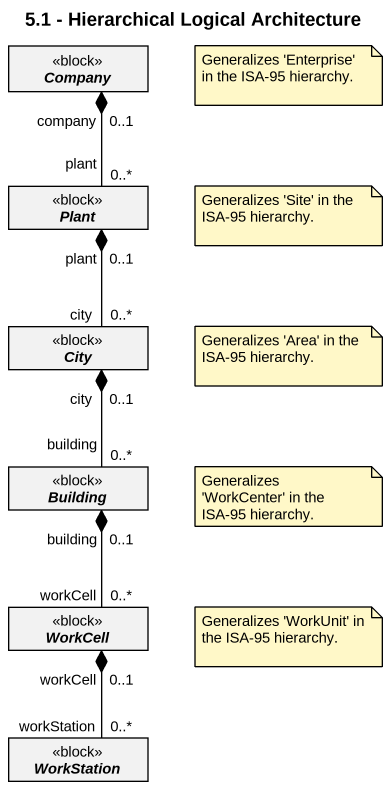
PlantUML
@startuml
title 5.1 - Hierarchical Logical Architecture
hide circle
hide empty members
abstract class Company <<block>>
abstract class Plant <<block>>
abstract class City <<block>>
abstract class Building <<block>>
abstract class WorkCell <<block>>
abstract class WorkStation <<block>>
Company "company\n0..1" *-- "0..*\nplant" Plant
Plant "plant\n0..1" *-- "city\n0..*" City
City "city\n0..1" *-- "0..*\nbuilding" Building
Building "0..1\nbuilding" *-- "workCell\n0..*" WorkCell
WorkCell "workCell\n0..1" *-- "workStation\n0..*" WorkStation
note as N1
  Generalizes 'Enterprise' in the ISA-95 hierarchy.
end note
note as N2
  Generalizes 'Site' in the ISA-95 hierarchy.
end note
note as N3
  Generalizes 'Area' in the ISA-95 hierarchy.
end note
note as N4
  Generalizes 'WorkCenter' in the ISA-95 hierarchy.
end note
note as N5
  Generalizes 'WorkUnit' in the ISA-95 hierarchy.
end note
@enduml
